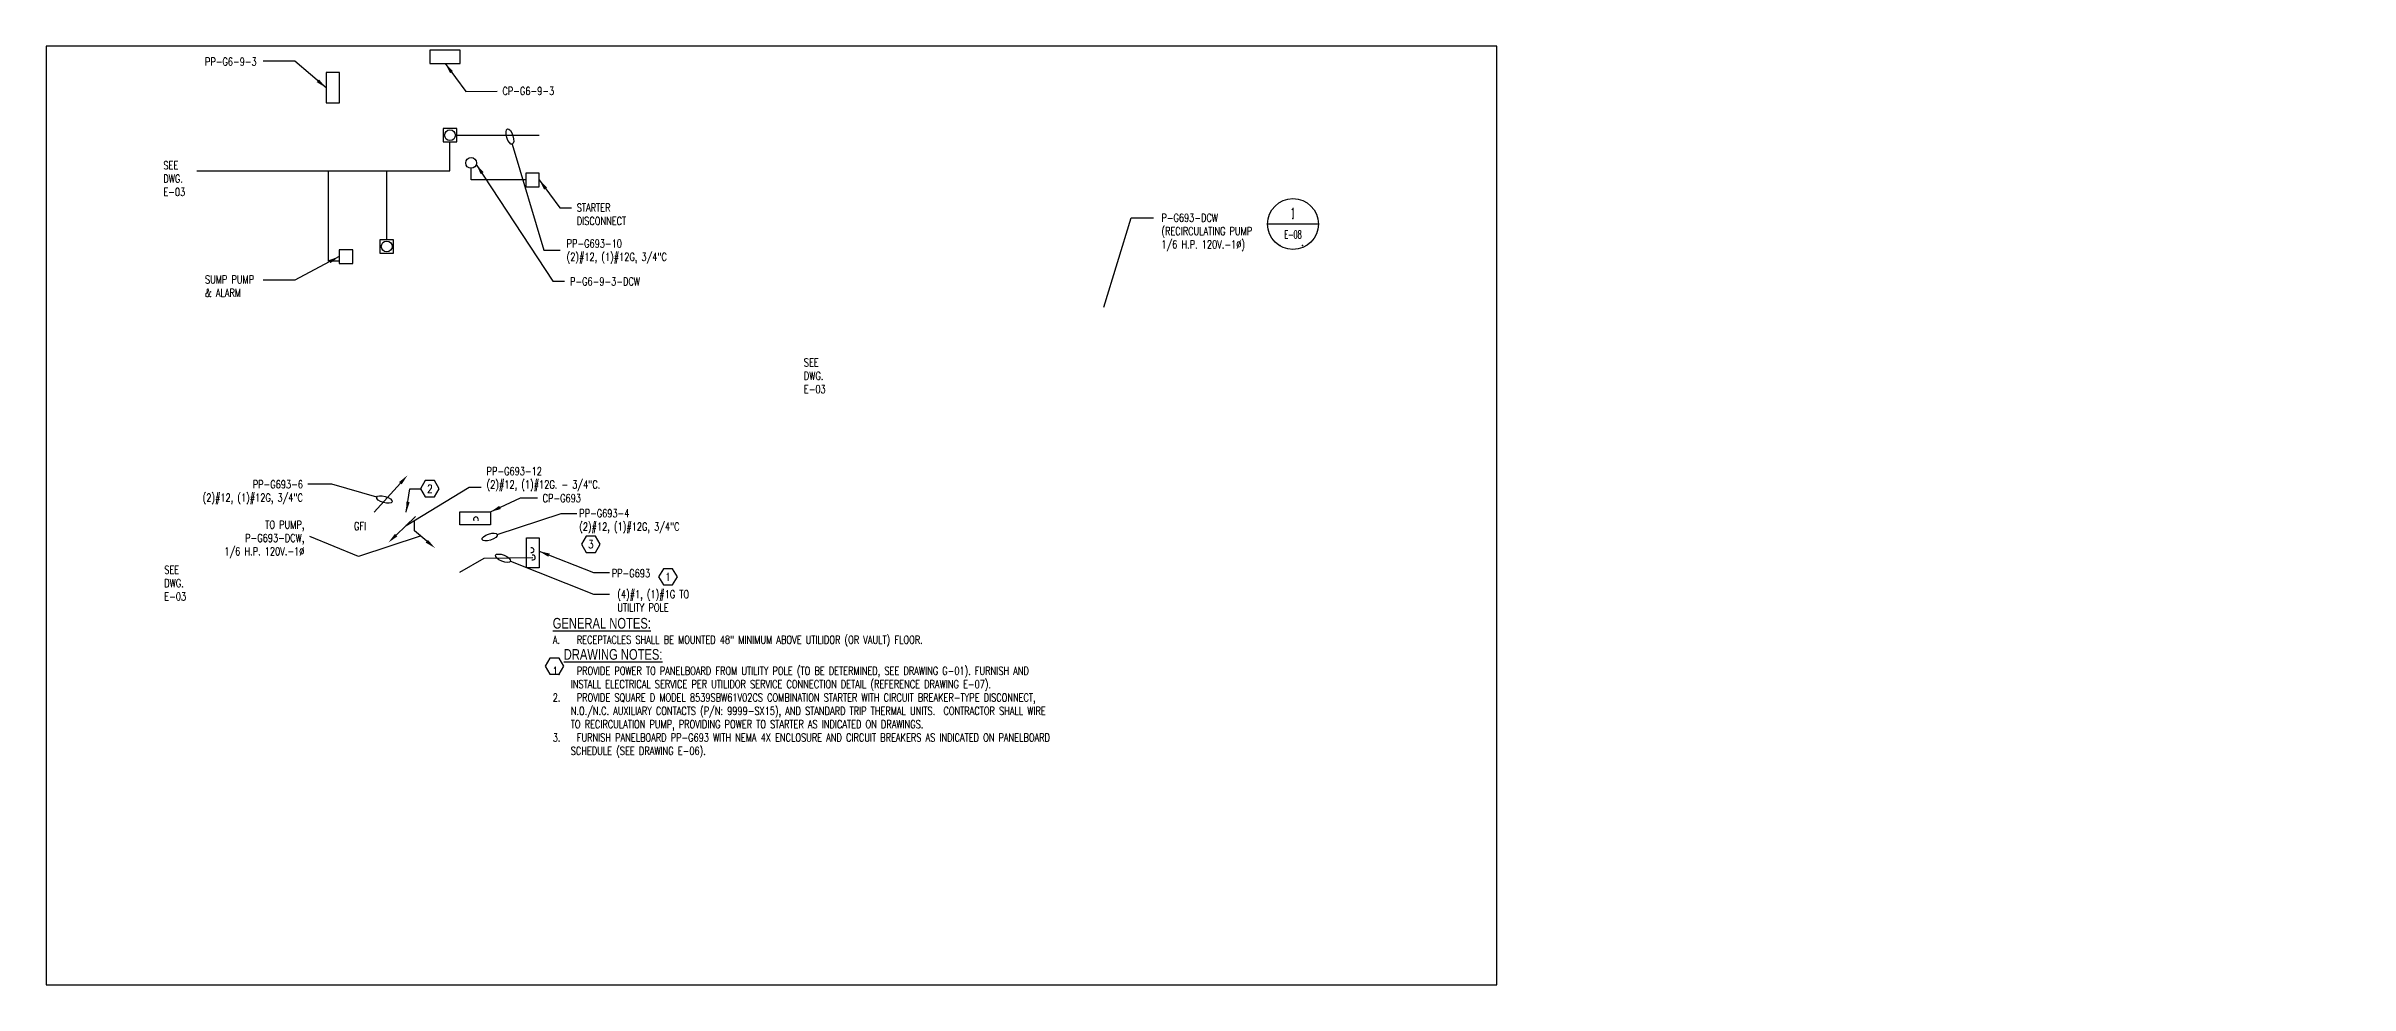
# Model space of a CAD drawing. Header units: inches. Extents: x 766 to 5148, y -413 to 715.
# Drawn here: x 2557 to 3852, y -413 to 115 of the extents above; entities that cross this region are included whole.
import ezdxf
from ezdxf import colors
from ezdxf.entities.mleader import LeaderData, LeaderLine
from ezdxf.enums import TextEntityAlignment as Align
from ezdxf.math import Vec2, Vec3

# ---------------------------------------------------------------- set-up
doc = ezdxf.new("R2010")
doc.units = ezdxf.units.IN
doc.header["$LTSCALE"] = 48
doc.header["$MEASUREMENT"] = 0
doc.layers.get('Defpoints').update_dxf_attribs({"color": 251})
for name, color, linetype in [('E-LIGHTS AND POWER', 91, 'Continuous'), ('E-LITE-IDEN', 41, 'Continuous'), ('E-LITE-WIRE', 40, 'Continuous'), ('E-POWER-IDEN', 71, 'Continuous'), ('E-POWR-IDEN', 71, 'Continuous'), ('E-POWR-IDEN @ 48', 71, 'Continuous'), ('E-POWR-PANL', 140, 'Continuous'), ('E-POWR-WIRE', 80, 'Continuous'), ('GENERAL NOTES', 41, 'Continuous'), ('GENERAL NOTES @ 48', 41, 'Continuous')]:
    doc.layers.add(name, color=color, linetype=linetype)
doc.layers.add('E-LITE', color=50, linetype='Continuous', lineweight=50)
doc.styles.add('Note', font='romans.shx', dxfattribs={"width": 0.85})
doc.styles.add('RomanS', font='romans.shx', dxfattribs={"width": 0.75})
doc.styles.get("Standard").update_dxf_attribs({"font": 'romans.shx', "width": 0.85})
doc.dimstyles.new('FH_Arrow_Leader', dxfattribs={"dimscale": 96, "dimtxt": 0.09375, "dimasz": 0.125, "dimexe": 0.0625, "dimexo": 0.0625, "dimgap": 0.09, "dimtad": 0, "dimtih": 1, "dimtoh": 1, "dimdec": 4, "dimzin": 0, "dimdsep": 46, "dimlunit": 4, "dimtxsty": 'RomanS', "dimcen": 0.09, "dimadec": 0, "dimazin": 0, "dimtfac": 1, "dimtdec": 4, "dimtofl": 0, "dimtmove": 0, "dimatfit": 3, "dimfxl": 1, "dimtolj": 1, "dimtzin": 0, "dimarcsym": 0})
doc.dimstyles.new('FH_Ellipse_Leader', dxfattribs={"dimscale": 96, "dimtxt": 0.09375, "dimasz": 0.06, "dimexe": 0.1875, "dimexo": 0.0625, "dimgap": 0.0625, "dimtad": 1, "dimtoh": 1, "dimdec": 4, "dimlfac": 96, "dimrnd": 0.03125, "dimzin": 0, "dimdsep": 46, "dimlunit": 4, "dimtxsty": 'RomanS', "dimcen": 0.09375, "dimclrd": 256, "dimclre": 256, "dimclrt": 256, "dimadec": 0, "dimazin": 0, "dimtfac": 1, "dimtdec": 4, "dimtofl": 0, "dimtmove": 0, "dimatfit": 3, "dimldrblk": 'ELL', "dimfxl": 0.1875, "dimtolj": 1, "dimtzin": 0, "dimarcsym": 0})
doc.dimstyles.get("Standard").update_dxf_attribs({"dimtxt": 0.09375, "dimasz": 0.09375, "dimexe": 0.0625, "dimexo": 0.0625, "dimgap": 0.03125, "dimtad": 1, "dimdec": 8, "dimzin": 0, "dimdsep": 46, "dimlunit": 4, "dimtxsty": 'RomanS', "dimcen": 0.09, "dimclrd": 254, "dimclre": 254, "dimclrt": 256, "dimadec": 0, "dimazin": 0, "dimtfac": 1, "dimtdec": 8, "dimtofl": 0, "dimtmove": 0, "dimatfit": 3, "dimfxl": 1, "dimtolj": 1, "dimtzin": 0, "dimlwd": -1, "dimlwe": -1, "dimarcsym": 0})

# ---------------------------------------------------------------- blocks, each defined once
blk = doc.blocks.new('A$C7CD956E1')
at = {"layer": 'E-LIGHTS AND POWER'}
blk.add_lwpolyline([(2.53, -2.53), (2.53, 2.53), (-2.53, 2.53), (-2.53, -2.53)], close=True, dxfattribs=at)
blk.add_circle((0, 0), 2.03, dxfattribs=at)
blk = doc.blocks.new('ELL')
blk.add_ellipse((0, 0), major_axis=(-1, 0), ratio=0.397545)
blk = doc.blocks.new('Anno_Hexagon')
at = {"color": 0, "linetype": 'ByBlock', "lineweight": -2}
blk.add_lwpolyline([(1.17, 0), (0.58, 1.01), (-0.58, 1.01), (-1.17, 0), (-0.58, -1.01), (0.58, -1.01)], close=True, dxfattribs=at)
at = {"color": 0, "linetype": 'ByBlock', "lineweight": -2, "style": 'Note', "width": 0.85}
blk.add_attdef('ID', text='', height=1, dxfattribs=at).set_placement((0, 0), align=Align.MIDDLE)
blk = doc.blocks.new('DTLBUBB_SINGLE')
at = {"linetype": 'Continuous'}
blk.add_line((14.3, 0), (-14.3, 0), dxfattribs=at)
blk.add_circle((0, 0), 14.3, dxfattribs=at)
at = {"color": 250}
for p in [(0, 3.2), (-7.4, -12), (5.3, -12)]:
    blk.add_point(p, dxfattribs=at)
at = {"style": 'RomanS'}
for tag, height, width, p in [('DTL#', 6, 0.7, (0, 3.2)), ('WHERE_DRAWN', 4.5, 0.6, (0, -8.1))]:
    blk.add_attdef(tag, text='', height=height, dxfattribs=dict(at, width=width)).set_placement(p, align=Align.CENTER)

msp = doc.modelspace()

# ---------------------------------------------------------------- linework, layer by layer
at = {"layer": 'Defpoints'}
msp.add_lwpolyline([(2556.7, 115.3), (2556.7, -412.7), (3372.7, -412.7), (3372.7, 115.3)], close=True, dxfattribs=at)
at = {"layer": 'E-LITE-WIRE'}
for p, q in [((2787.7, 65.2), (2834.1, 65.2)), ((2783.9, 45.2), (2783.9, 61.4)), ((2641.5, 45.2), (2783.9, 45.2)), ((2715.5, -5.6), (2715.5, 45.2)), ((2748.3, 6.4), (2748.3, 45.2)), ((2795.8, 40), (2795.8, 46.6)), ((2826.5, 40), (2795.8, 40)), ((2721.5, -5.6), (2715.5, -5.6))]:
    msp.add_line(p, q, dxfattribs=at)
for points in [[(2772.6, 113.1), (2772.6, 105.5), (2789.7, 105.5), (2789.7, 113.1)], [(2714.2, 83.3), (2721.8, 83.3), (2721.8, 100.4), (2714.2, 100.4)], [(2826.5, 36.2), (2834.1, 36.2), (2834.1, 43.8), (2826.5, 43.8)], [(2721.5, -6.9), (2729.2, -6.9), (2729.2, 0.7), (2721.5, 0.7)]]:
    msp.add_lwpolyline(points, close=True, dxfattribs=at)
msp.add_circle((2795.8, 49.6), 3.04, dxfattribs=at)
at = {"layer": 'E-POWR-IDEN'}
msp.add_line((2763.9, -157.4), (2763.9, -151.5), dxfattribs=at)
at = {"layer": 'E-POWR-PANL'}
for points in [[(2789.5, -146.7), (2806.6, -146.7), (2806.6, -154), (2789.5, -154)], [(2826.9, -178.2), (2826.9, -161.2), (2834.1, -161.2), (2834.1, -178.2)]]:
    msp.add_lwpolyline(points, close=True, dxfattribs=at)
at = {"layer": 'E-POWR-WIRE'}
msp.add_lwpolyline([(2829.8, -168.2, 0, 0, -0.316449), (2798.5, -150.9, 0, 0.15, 0), (2798.5, -150.9, 0, 0, 0)], format="xyseb", dxfattribs=at)
for centre, start, end in [((2798.5, -150.9), 337.6945, 202.3055), ((2829.8, -168.2), 247.6945, 112.3055), ((2830.5, -172.3), 243.0071, 107.618)]:
    msp.add_arc(centre, 1.38, start, end, dxfattribs=at)

# ---------------------------------------------------------------- block references
at = {"layer": 'E-LITE', "xscale": 1.5, "yscale": 1.5, "zscale": 1.5}
for p in [(2783.9, 65.2), (2748.3, 2.6)]:
    msp.add_blockref('A$C7CD956E1', p, dxfattribs=at)
at = {"layer": 'E-POWR-IDEN'}
msp.add_blockref('DTLBUBB_SINGLE', (3258, 15.2), dxfattribs=at).add_auto_attribs({'DTL#': '1', 'WHERE_DRAWN': 'E-08'})
at = {"layer": 'E-POWR-IDEN @ 48', "xscale": 4.5, "yscale": 4.5, "zscale": 4.5}
for p, values in [((2772.6, -133.6), {'ID': '2'}), ((2863.1, -164.9), {'ID': '3'}), ((2906.5, -183.2), {'ID': '1'})]:
    msp.add_blockref('Anno_Hexagon', p, dxfattribs=at).add_auto_attribs(values)
at = {"layer": 'GENERAL NOTES @ 48', "xscale": 4.5, "yscale": 4.5, "zscale": 4.5}
msp.add_blockref('Anno_Hexagon', (2842.6, -233.4), dxfattribs=at)

# ---------------------------------------------------------------- texts
at = {"layer": 'E-LITE-IDEN', "insert": (2849.5, 6.5), "char_height": 4.5, "attachment_point": 1, "style": 'RomanS'}
msp.add_mtext('PP-G693-10\\P(2)#12, (1)#12G, 3/4"C', dxfattribs=at)
at = {"layer": 'E-POWER-IDEN', "char_height": 4.5, "width": 14.382, "attachment_point": 1, "style": 'RomanS'}
for insert in [(2622.7, 50.5), (2982.9, -60.4), (2623.2, -177)]:
    msp.add_mtext('SEE DWG.\\PE-03', dxfattribs=dict(at, insert=insert))
at = {"layer": 'E-POWR-IDEN', "char_height": 4.5, "style": 'RomanS'}
for s, insert, attachment_point in [('PP-G6-9-3', (2646.1, 108.8), 1), ('CP-G6-9-3', (2813.4, 87.8), 7), ('STARTER\\PDISCONNECT', (2855.2, 26.7), 1), ('SUMP PUMP\\P& ALARM', (2646.1, -13.7), 1), ('P-G6-9-3-DCW', (2851.4, -14.8), 1), ('PP-G693-6\\P(2)#12, (1)#12G, 3/4"C', (2701.2, -128.9), 3), ('\\A1;PP-G693-12\\P(2)#12, (1)#12G. - 3/4"C.', (2804.5, -135), 7), ('CP-G693', (2836, -136.7), 1), ('GFI', (2729.9, -152.4), 1), ('PP-G693-4\\P(2)#12, (1)#12G, 3/4"C', (2856.6, -145.2), 1), ('PP-G693', (2874.9, -178.9), 1)]:
    msp.add_mtext(s, dxfattribs=dict(at, insert=insert, attachment_point=attachment_point))
for s, insert, width, attachment_point in [('\\A1;P-G693-DCW\\P(RECIRCULATING PUMP\\P1/6 H.P. 120V.-1∅)', (3184, 21), 57.732, 1), ('\\A1;\\PTO PUMP, P-G693-DCW,\\P1/6 H.P. 120V.-1∅', (2702, -172.6), 52.976, 9)]:
    msp.add_mtext(s, dxfattribs=dict(at, insert=insert, width=width, attachment_point=attachment_point))
at = {"layer": 'GENERAL NOTES', "insert": (2841.7, -206.3), "char_height": 3.375, "width": 279.423, "attachment_point": 1, "style": 'RomanS'}
msp.add_mtext('\\A1;{\\fArial|b0|i0|c0|p34;\\H1.7778x;\\LGENERAL NOTES:\\P\\pi-10.125,l10.125;\\Fromans|c0;\\H0.74999x;\\lA.^IRECEPTACLES SHALL BE MOUNTED 48" MINIMUM ABOVE UTILIDOR (OR VAULT) FLOOR.\\P\\pi0,l0;\\H1.3334x;  \\fArial|b0|i0|c0|p34;\\LDRAWING NOTES:\\P\\pi-10.125,l10.125;\\Fromans|c0;\\H0.74999x;\\l1.^IPROVIDE POWER TO PANELBOARD FROM UTILITY POLE (TO BE DETERMINED, SEE DRAWING G-01). FURNISH AND INSTALL ELECTRICAL SERVICE PER UTILIDOR SERVICE CONNECTION DETAIL (REFERENCE DRAWING E-07).\\P2.^IPROVIDE SQUARE D MODEL 8539SBW61V02CS COMBINATION STARTER WITH CIRCUIT BREAKER-TYPE DISCONNECT, N.O./N.C. AUXILIARY CONTACTS (P/N: 9999-SX15), AND STANDARD TRIP THERMAL UNITS.  CONTRACTOR SHALL WIRE TO RECIRCULATION PUMP, PROVIDING POWER TO STARTER AS INDICATED ON DRAWINGS.\\P3.^IFURNISH \\H0.99997x;PANELBOARD PP-G693 WITH NEMA 4X ENCLOSURE AND CIRCUIT BREAKERS AS INDICATED ON PANELBOARD SCHEDULE (SEE DRAWING E-06).}', dxfattribs=at)

# ---------------------------------------------------------------- leaders
at = {"layer": 'E-LITE-IDEN'}
ml = msp.add_multileader_mtext('Standard', dxfattribs=at)
ml.set_content('')
ml.set_leader_properties()
ml.set_arrow_properties(name='ELL')
ml.build(insert=Vec2(0, 0))
ml.multileader.update_dxf_attribs({"dogleg_length": 0.125, "arrow_head_size": 4.5, "scale": 48})
ctx = ml.context
ctx.base_point, ctx.scale, ctx.char_height, ctx.arrow_head_size, ctx.landing_gap_size, ctx.plane_origin = Vec3(2846, 0.5), 48, 4.5, 4.5, 4.32, Vec3(1824.7, -77.6)
notes = []
notes.append((ctx, [(0, (1, 1, 0), (2836.6, 0.5), (1, 0), 9.32, [(0, [(2817.6, 64.4)], 0, [])])]))
ctx.mtext, ml.multileader.dxf.content_type = None, 0
at = {"layer": 'E-POWR-IDEN'}
for points, dimstyle, override in [([(2714.2, 91.9), (2696.6, 106.8), (2678.9, 106.8)], 'Standard', {"dimscale": 48, "dimasz": 0.125, "dimgap": 0.125, "dimtad": 0, "dimclrd": 0}), ([(2781.2, 105.5), (2792.8, 89.8), (2810.5, 89.9)], 'Standard', {"dimscale": 48, "dimasz": 0.125, "dimgap": 0.125, "dimtad": 0, "dimclrd": 0}), ([(2798.7, 48.8), (2841.7, -16.9), (2848.3, -16.9)], 'Standard', {"dimscale": 48, "dimasz": 0.125, "dimgap": 0.125, "dimtad": 0, "dimclrd": 0}), ([(2834.1, 40), (2845.7, 24.3), (2852.3, 24.3)], 'Standard', {"dimscale": 48, "dimasz": 0.125, "dimgap": 0.125, "dimtad": 0, "dimclrd": 0}), ([(2721.5, -3.1), (2696.6, -16.4), (2678.9, -16.4)], 'Standard', {"dimscale": 48, "dimasz": 0.125, "dimgap": 0.125, "dimtad": 0, "dimclrd": 0}), ([(2759.3, -146.9), (2761.4, -133.6), (2767.4, -133.6)], 'Standard', {"dimscale": 48, "dimasz": 0.125, "dimgap": 0.125, "dimtad": 0, "dimclrd": 0}), ([(2806.6, -146.7), (2823.6, -138.7), (2833.1, -138.7)], 'Standard', {"dimscale": 48, "dimasz": 0.125, "dimgap": 0.125, "dimtad": 0, "dimclrd": 0}), ([(2789.5, -180.6), (2803.2, -172.6), (2830.5, -172.3)], 'FH_Arrow_Leader', {"dimscale": 0, "dimgap": 0.09, "dimtad": 0}), ([(2834, -168.8), (2864.7, -180.8), (2873.6, -180.8)], 'Standard', {"dimscale": 48, "dimasz": 0.125, "dimgap": 0.125, "dimtad": 0, "dimclrd": 0})]:
    msp.add_leader(points, dimstyle=dimstyle, override=override, dxfattribs=at)
at = {"layer": 'E-POWR-IDEN', "annotation_type": 0, "has_hookline": 1}
for points, dimstyle, override, hookline_direction, text_width in [([(3151.6, -31.6), (3167, 18.7), (3179.6, 18.7)], 'FH_Arrow_Leader', {"dimscale": 0, "dimgap": 0.09, "dimtad": 0}, 0, 56.4), ([(2759.2, -154.3), (2794.7, -132.8), (2801.5, -132.8)], 'FH_Ellipse_Leader', {"dimscale": 0, "dimgap": 0.0625, "dimtad": 0}, 0, 71.8), ([(2767.1, -160.4), (2732.4, -171.8), (2705.1, -160.5), (2705, -160.5)], 'FH_Ellipse_Leader', {"dimscale": 0, "dimgap": 0.0625, "dimtad": 0}, 1, 50)]:
    msp.add_leader(points, dimstyle=dimstyle, override=override, dxfattribs=dict(at, hookline_direction=hookline_direction, text_width=text_width))
at = {"layer": 'E-POWR-IDEN'}
ml = msp.add_multileader_mtext('Standard', dxfattribs=at)
ml.set_content('')
ml.set_leader_properties()
ml.set_arrow_properties(name='ELL')
ml.build(insert=Vec2(0, 0))
ml.multileader.update_dxf_attribs({"dogleg_length": 0.125, "arrow_head_size": 4.5, "scale": 48})
ctx = ml.context
ctx.base_point, ctx.scale, ctx.char_height, ctx.arrow_head_size, ctx.landing_gap_size, ctx.plane_origin = Vec3(2704, -131.1), 48, 4.5, 4.5, 4.32, Vec3(4720.3, -347.5)
ctx.text_align_type = 2
notes.append((ctx, [(0, (1, 1, 0), (2717.5, -131.1), (-1, 0), 13.6, [(0, [(2747, -139.7)], 0, [])])]))
ctx.mtext, ml.multileader.dxf.content_type = None, 0
ml = msp.add_multileader_mtext('Standard', dxfattribs=at)
ml.set_content('')
ml.set_leader_properties()
ml.build(insert=Vec2(0, 0))
ml.multileader.update_dxf_attribs({"dogleg_length": 0.125, "arrow_head_size": 6, "scale": 48})
ctx = ml.context
ctx.base_point, ctx.scale, ctx.char_height, ctx.arrow_head_size, ctx.landing_gap_size, ctx.plane_origin = Vec3(2764.5, -149.2), 48, 4.5, 6, 4.32, Vec3(1817, 11.5)
notes.append((ctx, [(1, (1, 1, 0), (2764.5, -149.2), (1, 0), 0.00146, [(0, [(2749.3, -163.9)], 0, [])])]))
ctx.mtext, ml.multileader.dxf.content_type = None, 0
ml = msp.add_multileader_mtext('Standard', dxfattribs=at)
ml.set_content('')
ml.set_leader_properties()
ml.set_arrow_properties(name='ELL')
ml.build(insert=Vec2(0, 0))
ml.multileader.update_dxf_attribs({"dogleg_length": 0.125, "arrow_head_size": 4.5, "scale": 48})
ctx = ml.context
ctx.base_point, ctx.scale, ctx.char_height, ctx.arrow_head_size, ctx.landing_gap_size, ctx.plane_origin = Vec3(2855.3, -147.5), 48, 4.5, 4.5, 4.32, Vec3(24, -1.5)
notes.append((ctx, [(0, (1, 1, 0), (2846.4, -147.5), (1, 0), 8.92, [(0, [(2806.2, -160.8)], 0, [])])]))
ctx.mtext, ml.multileader.dxf.content_type = None, 0
ml = msp.add_multileader_mtext('Standard', dxfattribs=at)
ml.set_content('')
ml.set_leader_properties()
ml.build(insert=Vec2(0, 0))
ml.multileader.update_dxf_attribs({"dogleg_length": 0.125, "arrow_head_size": 6, "scale": 48})
ctx = ml.context
ctx.base_point, ctx.scale, ctx.char_height, ctx.arrow_head_size, ctx.landing_gap_size, ctx.plane_origin = Vec3(2763.9, -157.4), 48, 4.5, 6, 4.32, Vec3(1816.3, 3.3)
notes.append((ctx, [(0, (1, 1, 0), (2763.9, -157.4), (-1, 0), 0.00146, [(0, [(2775.5, -167)], 0, [])])]))
ctx.mtext, ml.multileader.dxf.content_type = None, 0
ml = msp.add_multileader_mtext('Standard', dxfattribs=at)
ml.set_content('(4)#1, (1)#1G TO\\PUTILITY POLE ', color=256, style='RomanS')
ml.set_leader_properties()
ml.set_arrow_properties(name='ELL')
ml.build(insert=Vec2(0, 0))
ml.multileader.update_dxf_attribs({"dogleg_length": 0.125, "arrow_head_size": 4.5, "scale": 48})
ctx = ml.context
ctx.base_point, ctx.scale, ctx.char_height, ctx.arrow_head_size, ctx.landing_gap_size, ctx.plane_origin = Vec3(2873.6, -193), 48, 4.5, 4.5, 4.32, Vec3(23, -1.5)
notes.append((ctx, [(0, (1, 1, 0), (2864.7, -193), (1, 0), 8.92, [(0, [(2813.7, -172.7)], 0, [])])]))
ctx.mtext.insert, ctx.mtext.width = Vec3(2878, -190.7), 47.295
at = {"layer": 'E-POWR-WIRE'}
ml = msp.add_multileader_mtext('Standard', dxfattribs=at)
ml.set_content('')
ml.set_leader_properties()
ml.build(insert=Vec2(0, 0))
ml.multileader.update_dxf_attribs({"dogleg_length": 0.125, "arrow_head_size": 6, "scale": 48})
ctx = ml.context
ctx.base_point, ctx.scale, ctx.char_height, ctx.arrow_head_size, ctx.landing_gap_size, ctx.plane_origin = Vec3(2741.2, -146.9), 48, 4.5, 6, 4.32, Vec3(1793.6, 13.8)
notes.append((ctx, [(0, (1, 1, 0), (2741.2, -146.9), (-1, 0), 0.00146, [(0, [(2760, -126.1)], 0, [])])]))
ctx.mtext, ml.multileader.dxf.content_type = None, 0
for ctx, leaders in notes:
    for number, flags, end, landing, length, lines in leaders:
        leader = LeaderData()
        leader.index, (leader.has_last_leader_line, leader.has_dogleg_vector, leader.attachment_direction) = number, flags
        leader.last_leader_point, leader.dogleg_vector, leader.dogleg_length = Vec3(end), Vec3(landing), length
        for number, points, colour, breaks in lines:
            line = LeaderLine()
            line.index, line.vertices, line.color, line.breaks = number, Vec3.list(points), colors.encode_raw_color(colour), breaks
            leader.lines.append(line)
        ctx.leaders.append(leader)

doc.saveas('drawing.dxf')
